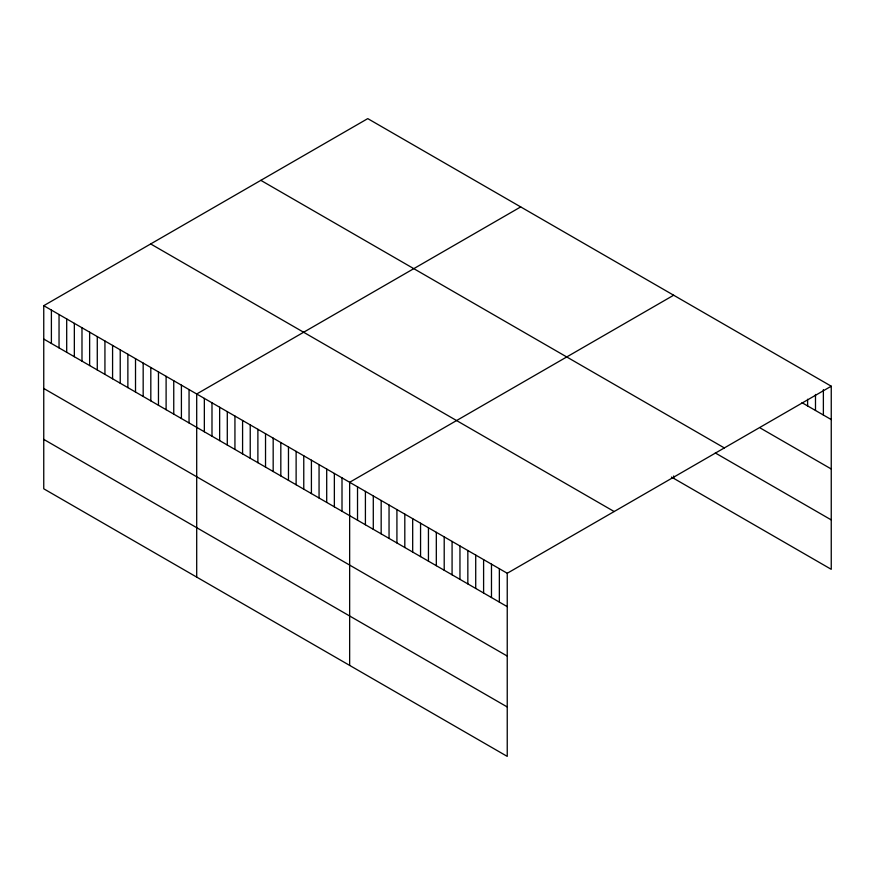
<?xml version="1.0" encoding="UTF-8"?>
<svg xmlns="http://www.w3.org/2000/svg" width="875" height="875" viewBox="0 0 875 875"><rect width="100%" height="100%" fill="white"/><g stroke="black" fill="none" stroke-linecap="round" stroke-linejoin="round"><path stroke-width="1.31" d="M43.75 305.681L507.238 573.267L507.238 756.383L43.75 488.797L43.75 305.681L367.762 118.617L831.25 386.203L831.25 569.319L671.475 477.072M520.712 206.916L196.7 393.991L196.7 577.106M673.662 295.225L349.65 482.289L349.65 665.405M507.238 573.267L831.25 386.203M801.981 402.675L831.25 419.573M760.342 428.05L831.25 468.989M260.837 180.348L724.325 447.934M715.312 452.966L831.25 519.903M150.675 243.95L614.163 511.536M43.75 339.052L507.238 606.648M43.75 388.467L507.238 656.064M43.75 439.381L507.238 706.967M823.375 389.659L823.375 415.023M815.489 394.461L815.489 410.473M807.614 399.252L807.614 405.923M673.662 475.989L673.662 478.341M499.352 568.728L499.352 602.098M491.477 564.178L491.477 597.548M483.602 559.628L483.602 592.998M475.716 555.078L475.716 588.448M467.841 550.528L467.841 583.898M459.955 545.978L459.955 579.348M452.08 541.428L452.08 574.798M444.205 536.878L444.205 570.248M436.319 532.328L436.319 565.698M428.444 527.778L428.444 561.159M420.558 523.228L420.558 556.609M412.683 518.678L412.683 552.059M404.808 514.139L404.808 547.509M396.922 509.589L396.922 542.959M389.047 505.039L389.047 538.409M381.172 500.489L381.172 533.859M373.286 495.939L373.286 529.309M365.411 491.389L365.411 524.759M357.525 486.839L357.525 520.209M342.005 477.881L342.005 511.252M334.359 473.462L334.359 506.833M326.703 469.044L326.703 502.414M319.058 464.625L319.058 498.006M311.413 460.217L311.413 493.587M303.767 455.798L303.767 489.169M296.122 451.38L296.122 484.761M288.466 446.972L288.466 480.342M280.82 442.553L280.82 475.923M273.175 438.134L273.175 471.516M265.53 433.727L265.53 467.097M257.884 429.308L257.884 462.678M250.228 424.889L250.228 458.27M242.583 420.481L242.583 453.852M234.938 416.062L234.938 449.433M227.292 411.644L227.292 445.025M219.647 407.236L219.647 440.606M211.991 402.817L211.991 436.188M204.345 398.398L204.345 431.78M189.055 389.572L189.055 422.942M181.409 385.153L181.409 418.523M173.753 380.745L173.753 414.116M166.108 376.327L166.108 409.697M158.463 371.908L158.463 405.278M150.817 367.5L150.817 400.87M143.172 363.081L143.172 396.452M135.516 358.663L135.516 392.033M127.87 354.255L127.87 387.625M120.225 349.836L120.225 383.206M112.58 345.417L112.58 378.787M104.934 340.998L104.934 374.38M97.278 336.591L97.278 369.961M89.633 332.172L89.633 365.542M81.987 327.753L81.987 361.134M74.342 323.345L74.342 356.716M66.697 318.927L66.697 352.297M59.041 314.508L59.041 347.889M51.395 310.1L51.395 343.47"/></g></svg>
